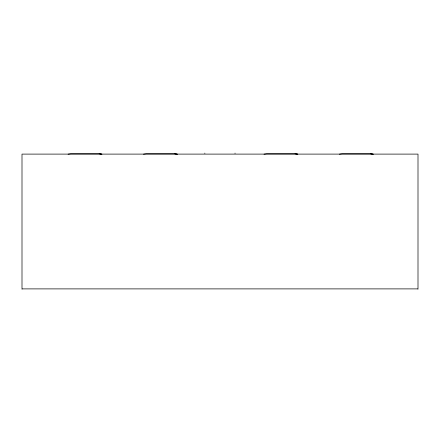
<?xml version="1.0" encoding="UTF-8"?>
<svg xmlns="http://www.w3.org/2000/svg" width="440" height="440" viewBox="0 0 440 440"><rect width="100%" height="100%" fill="white"/><g stroke="black" fill="none" stroke-linecap="round" stroke-linejoin="round"><path stroke-width="0.66" d="M68.085 154.171L70.758 153.769L99.187 153.769L101.866 154.171M143.479 154.171L146.157 153.769L174.587 153.769L177.26 154.171L174.587 153.769M264.006 154.171L266.684 153.769L295.114 153.769L297.786 154.171L295.114 153.769M339.4 154.171L342.078 153.769L370.507 153.769L373.181 154.171L370.507 153.769M204.617 153.18L204.952 153.18M234.883 153.18L235.219 153.18M22.336 288.893L417.665 288.893M99.187 153.769L101.844 154.171M418 289.223L418 154.105L22 154.105L22 289.223"/></g></svg>
